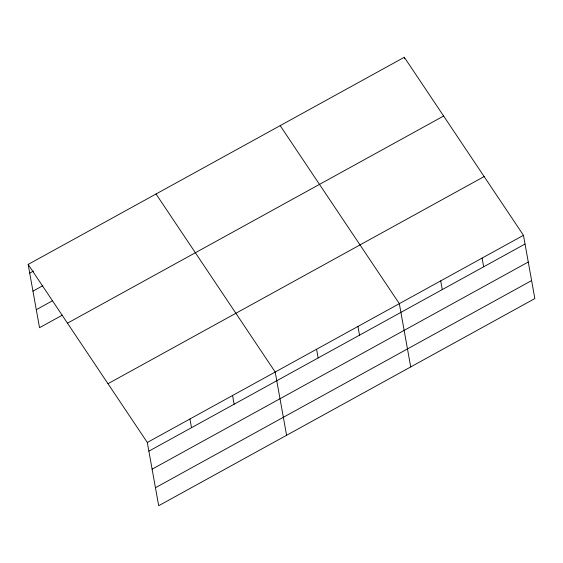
<?xml version="1.0" encoding="UTF-8"?>
<svg xmlns="http://www.w3.org/2000/svg" width="563" height="563" viewBox="0 0 563 563"><rect width="100%" height="100%" fill="white"/><g stroke="black" fill="none" stroke-linecap="round" stroke-linejoin="round"><path stroke-width="0.84" d="M28.15 264.427L404.304 57.278L523.47 235.306L534.85 298.573L158.696 505.722L147.309 442.462L28.15 264.427L39.53 327.694L62.373 315.111M29.719 273.132L33.52 271.035M32.957 291.141L42.851 285.687M36.292 309.685L52.282 300.881M67.476 323.176L443.63 116.027M107.99 383.706L484.145 176.557M147.309 442.462L523.47 235.306M148.878 451.167L525.033 244.018M152.116 469.169L528.27 262.02M155.451 487.72L531.613 280.571M280.177 125.64L399.336 303.668L410.716 366.928M156.042 193.996L275.201 372.03L286.588 435.29M482.09 258.093L483.659 266.799M404.304 57.278L404.593 58.862M440.709 280.881L442.279 289.586M357.955 326.456L359.525 335.161M316.582 349.243L318.151 357.948M232.575 395.507L234.138 404.213M189.942 418.985L191.511 427.69"/></g></svg>
